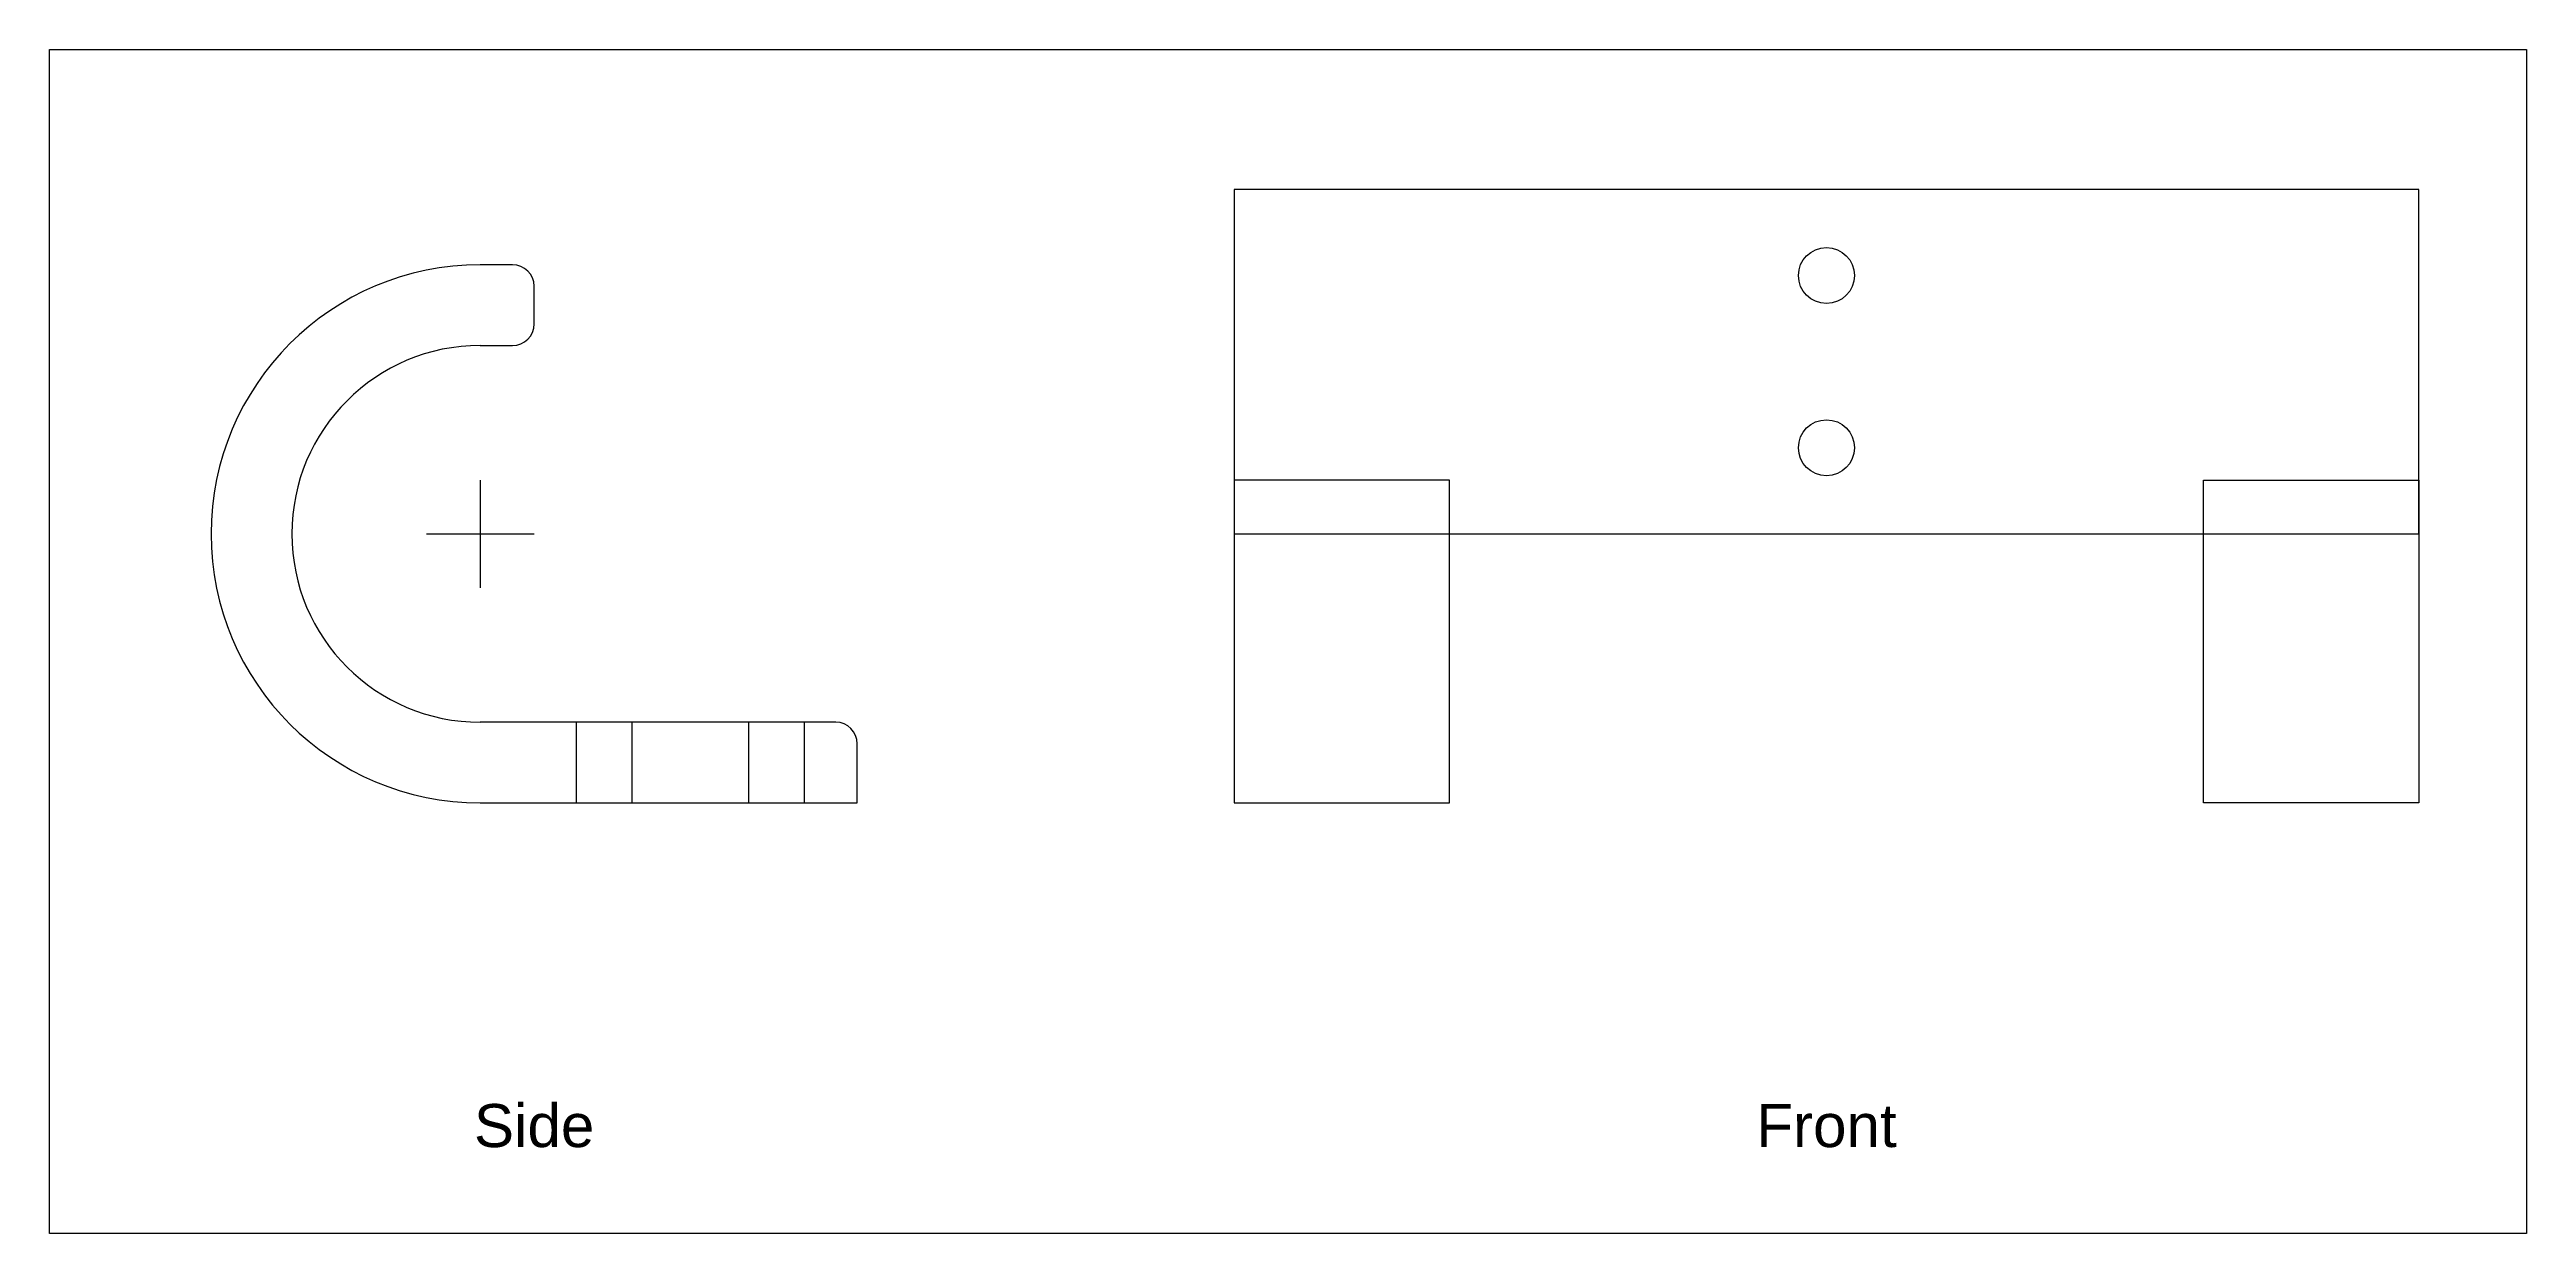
# Model space of a CAD drawing. Header units: millimetres. Extents: x -40 to 190, y -40 to 70.
import ezdxf

# ---------------------------------------------------------------- set-up
doc = ezdxf.new("R2010")
doc.units = ezdxf.units.MM
doc.layers.get('0').update_dxf_attribs({"lineweight": 25})
doc.layers.add('Labels', color=18, linetype='Continuous', lineweight=25, true_color=0x000000)
doc.styles.add('textstyle3', font='Arial.ttf')

# ---------------------------------------------------------------- blocks, each defined once
blk = doc.blocks.new('Screw')
for p, q in [((11.64, -5.65), (6.44, -5.65)), ((6.44, -5.65), (6.44, -13.15)), ((11.64, -13.15), (11.64, -5.65)), ((6.44, -13.15), (11.64, -13.15)), ((6.54, -13.15), (6.54, -13.15)), ((6.54, -13.15), (6.54, -13.15)), ((6.54, -13.15), (6.54, -13.15)), ((6.54, -13.15), (6.54, -13.15))]:
    blk.add_line(p, q)

msp = doc.modelspace()

# ---------------------------------------------------------------- linework, layer by layer
for p, q in [((-40, 70), (190, 70)), ((-40, -40), (-40, 70)), ((190, 70), (190, -40)), ((180, 57), (70, 57)), ((70, 57), (70, 25)), ((180, 25), (180, 57)), ((3, 50), (0, 50)), ((5, 44.5), (5, 48)), ((0, 42.5), (3, 42.5)), ((0, 30), (0, 20)), ((90, 30), (70, 30)), ((70, 30), (70, 0)), ((90, 0), (90, 30)), ((160, 30), (180, 30)), ((160, 0), (160, 30)), ((180, 30), (180, 0)), ((-5, 25), (5, 25)), ((5, 25), (5, 25)), ((70, 25), (180, 25)), ((0, 20), (0, 20)), ((0, 20), (0, 20)), ((0, 20), (0, 20)), ((33, 7.5), (0, 7.5)), ((35, 0), (35, 5.5)), ((0, 0), (35, 0)), ((70, 0), (90, 0)), ((180, 0), (160, 0)), ((180, 0), (180, 0)), ((180, 0), (180, 0)), ((180, 0), (180, 0)), ((180, 0), (180, 0)), ((190, -40), (-40, -40))]:
    msp.add_line(p, q)
for centre in [(125, 49), (125, 33)]:
    msp.add_circle(centre, 2.6)
for centre, radius, start, end in [((0, 25), 25, 90, 270), ((3, 48), 2, 0, 90), ((3, 44.5), 2, 270, 0), ((0, 25), 17.5, 90, 270), ((0, 25), 0, 0, 0), ((0, 25), 0, 0, 0), ((0, 25), 0, 0, 0), ((0, 25), 0, 0, 0), ((0, 25), 0, 0, 0), ((0, 25), 0, 0, 0), ((0, 25), 0, 0, 0), ((0, 25), 0, 0, 0), ((0, 25), 0, 0, 0), ((0, 25), 0, 0, 0), ((0, 25), 0, 0, 0), ((33, 5.5), 2, 0, 90)]:
    msp.add_arc(centre, radius, start, end)

# ---------------------------------------------------------------- block references
at = {"row_count": 1, "column_count": 2, "row_spacing": 0, "column_spacing": -16}
msp.add_blockref('Screw', (18.46, 13.15), dxfattribs=at)

# ---------------------------------------------------------------- texts
at = {"layer": 'Labels', "char_height": 1, "attachment_point": 5, "style": 'textstyle3'}
for s, insert in [('\\H4;Side', (5, -30)), ('\\H4;Front', (125, -30))]:
    msp.add_mtext(s, dxfattribs=dict(at, insert=insert))

doc.saveas('drawing.dxf')
